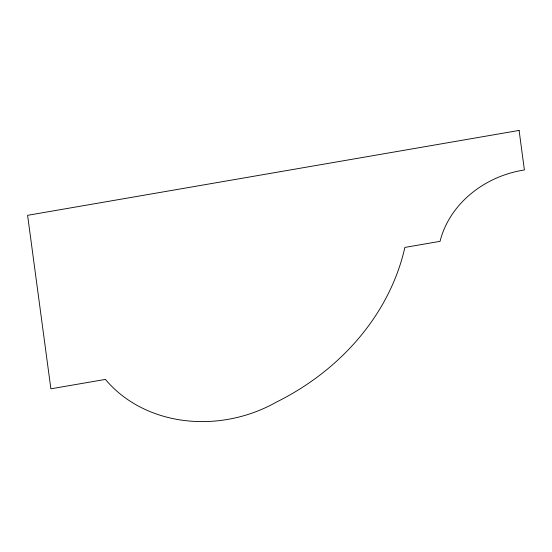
<?xml version="1.0" encoding="UTF-8"?>
<svg xmlns="http://www.w3.org/2000/svg" width="552" height="552" viewBox="0 0 552 552"><rect width="100%" height="100%" fill="white"/><g stroke="black" fill="none" stroke-linecap="round" stroke-linejoin="round"><path stroke-width="0.83" d="M519.094 130.424L27.6 215.321L50.881 388.815L105.425 379.397A131.535 113.098 -16 0 0 276.773 401.904A238.188 204.806 -16 0 0 404.871 247.42L440.061 241.341A96.6 83.062 -16 0 1 524.4 169.968L519.094 130.424"/></g></svg>
